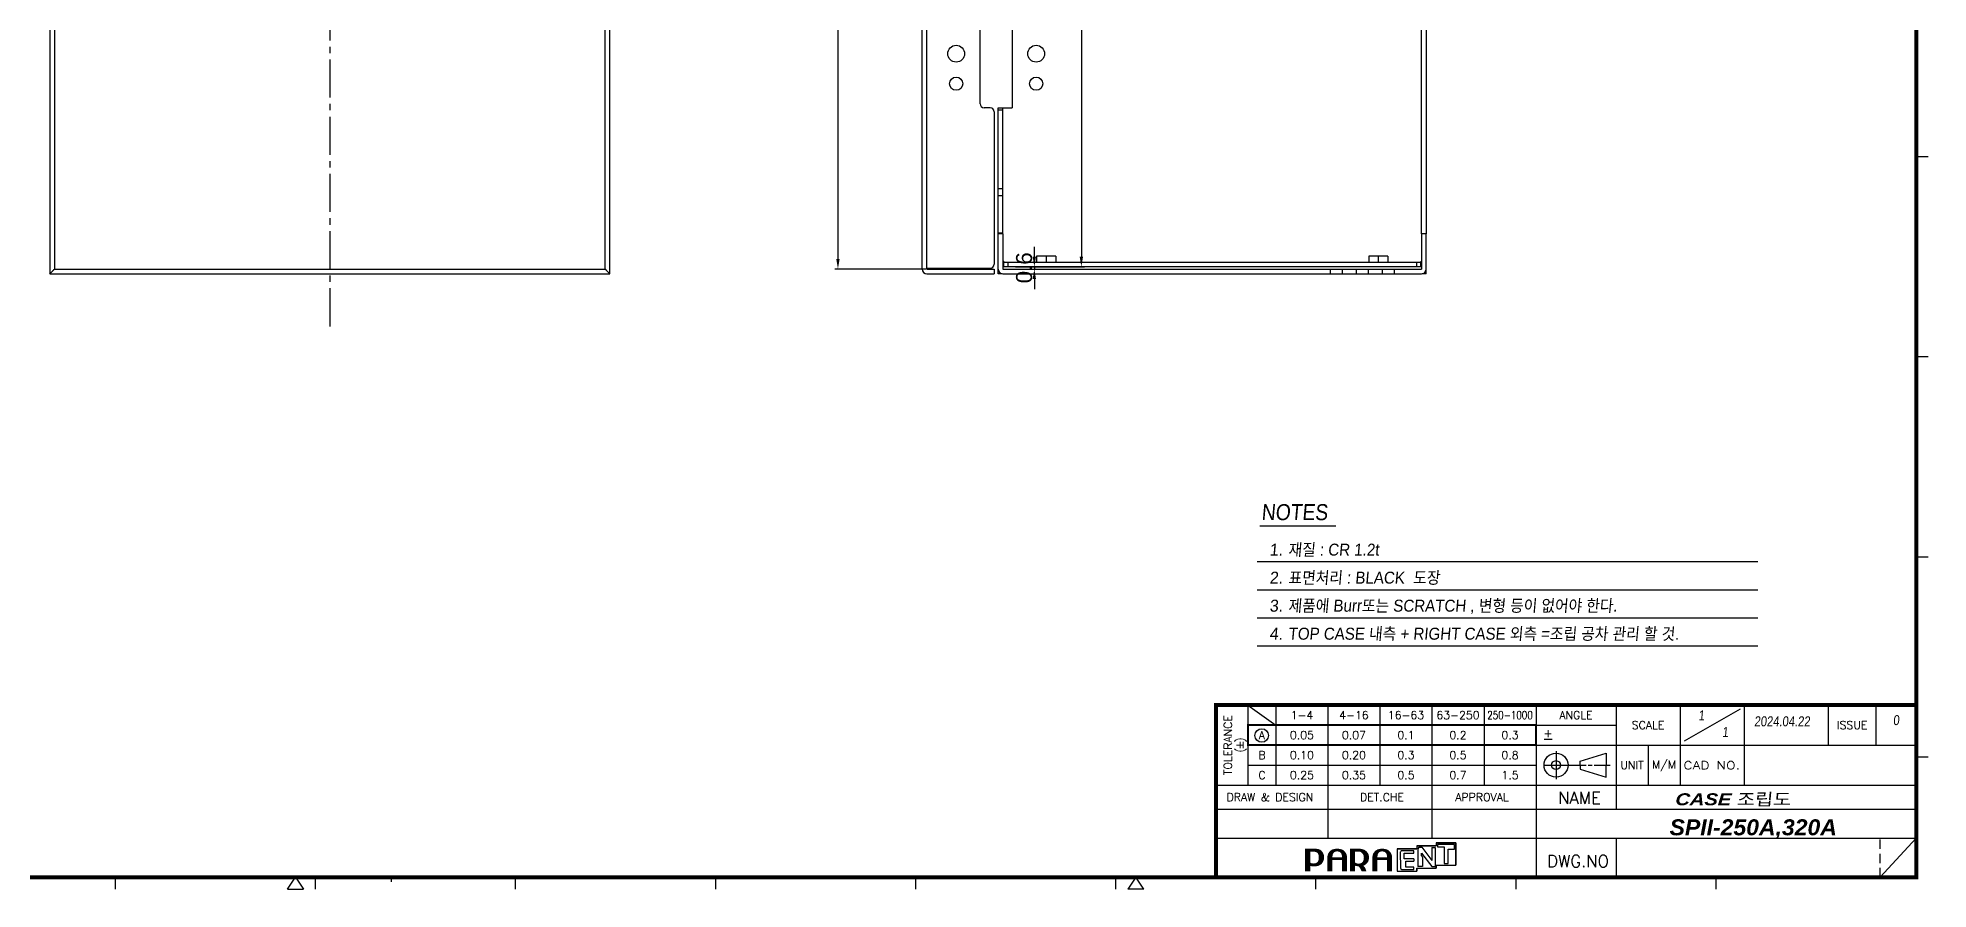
# Model space of a CAD drawing. Extents: x -425 to 6552, y -3049 to 3105.
# Drawn here: x 82.9 to 555.3, y -2563.6 to -2350.9 of the extents above; entities that cross this region are included whole.
import ezdxf
from ezdxf.enums import TextEntityAlignment as Align

# ---------------------------------------------------------------- set-up
doc = ezdxf.new("R2010")
doc.units = 0
doc.header["$PDMODE"] = 3
doc.header["$PDSIZE"] = 1.5
for name, pattern in [('CENTER', [17.8, 10.75, -2.35, 2.35, -2.35]), ('CENTER2', [28.575, 19.05, -3.175, 3.175, -3.175]), ('HIDDEN', [3.525, 2.35, -1.175])]:
    doc.linetypes.add(name, pattern=pattern)
doc.layers.get('0').update_dxf_attribs({"linetype": 'CONTINUOUS'})
doc.layers.get('DEFPOINTS').update_dxf_attribs({"linetype": 'CONTINUOUS'})
for name, color, linetype in [('2', 2, 'CONTINUOUS'), ('3', 112, 'CENTER'), ('DIM', 1, 'CONTINUOUS')]:
    doc.layers.add(name, color=color, linetype=linetype)
doc.styles.add('A', font='GOTHIC.TTF')
doc.styles.add('HANGUL1', font='arial.ttf', dxfattribs={"width": 0.8, "oblique": 5, "height": 2.5})
doc.styles.add('N', font='arialbi.ttf', dxfattribs={"width": 0.8, "oblique": 5})
doc.styles.add('OMI-1', font='arial.ttf', dxfattribs={"oblique": 1})
doc.styles.add('SIM', font='simplex')
doc.dimstyles.new('1', dxfattribs={"dimtxt": 4, "dimasz": 2.5, "dimexe": 0.8, "dimexo": 0.3, "dimgap": 0.5, "dimtad": 1, "dimtoh": 1, "dimdec": 1, "dimzin": 0, "dimtxsty": 'OMI-1', "dimcen": 0, "dimclrd": 256, "dimclre": 256, "dimclrt": 256, "dimazin": 3, "dimtfac": 0.8, "dimtdec": 1, "dimtix": 1, "dimtmove": 0, "dimatfit": 3, "dimtolj": 1, "dimtzin": 0})

# ---------------------------------------------------------------- blocks, each defined once
blk = doc.blocks.new('*D8432')
at = {"layer": 'DEFPOINTS', "color": 0}
for p in [(305.07, -2146.09), (282.84, -2408.69), (305.07, -2408.69)]:
    blk.add_point(p, dxfattribs=at)
at = {"layer": 'DIM'}
for p, q in [((304.77, -2146.09), (282.04, -2146.09)), ((282.84, -2148.59), (282.84, -2406.19)), ((304.77, -2408.69), (282.04, -2408.69))]:
    blk.add_line(p, q, dxfattribs=at)
for points in [[(283.26, -2148.59), (282.43, -2148.59), (282.84, -2146.09)], [(282.43, -2406.19), (283.26, -2406.19), (282.84, -2408.69)]]:
    blk.add_solid(points, dxfattribs=at)
at = {"layer": 'DIM', "insert": (280.12, -2277.39), "char_height": 4, "attachment_point": 5, "rotation": 90, "style": 'OMI-1'}
blk.add_mtext('\\A1;\\A1;{\\f굴림|b0|i0|c129|p2;내측} 262.8 +0.2/-0', dxfattribs=at)
blk = doc.blocks.new('*D8433')
at = {"layer": 'DEFPOINTS', "color": 0}
for p in [(330.67, -2146.64), (327.33, -2408.14), (343.67, -2408.14)]:
    blk.add_point(p, dxfattribs=at)
at = {"layer": 'DIM'}
for p, q in [((330.97, -2146.64), (344.47, -2146.64)), ((343.67, -2149.14), (343.67, -2405.64)), ((327.63, -2408.14), (344.47, -2408.14))]:
    blk.add_line(p, q, dxfattribs=at)
for points in [[(344.08, -2149.14), (343.25, -2149.14), (343.67, -2146.64)], [(343.25, -2405.64), (344.08, -2405.64), (343.67, -2408.14)]]:
    blk.add_solid(points, dxfattribs=at)
at = {"layer": 'DIM', "insert": (340.94, -2277.39), "char_height": 4, "attachment_point": 5, "rotation": 90, "style": 'OMI-1'}
blk.add_mtext('\\A1;\\A1;{\\f굴림|b0|i0|c129|p2;OP 조립 외측} 261.8 +0/-0.2261.5', dxfattribs=at)
blk = doc.blocks.new('*D8434')
at = {"layer": 'DEFPOINTS', "color": 0}
for p in [(326.89, -2408.14), (326.89, -2408.69), (331.92, -2408.69)]:
    blk.add_point(p, dxfattribs=at)
at = {"layer": 'DIM'}
for p, q in [((331.92, -2405.64), (331.92, -2403.14)), ((327.19, -2408.14), (332.72, -2408.14)), ((327.19, -2408.69), (332.72, -2408.69)), ((331.92, -2408.14), (331.92, -2408.69)), ((331.92, -2411.19), (331.92, -2413.69))]:
    blk.add_line(p, q, dxfattribs=at)
for points in [[(331.5, -2405.64), (332.33, -2405.64), (331.92, -2408.14)], [(332.33, -2411.19), (331.5, -2411.19), (331.92, -2408.69)]]:
    blk.add_solid(points, dxfattribs=at)
at = {"layer": 'DIM', "insert": (329.37, -2408.42), "char_height": 4, "attachment_point": 5, "rotation": 90, "style": 'OMI-1'}
blk.add_mtext('\\A1;0.6', dxfattribs=at)

msp = doc.modelspace()

# ---------------------------------------------------------------- hatches: boundary and pattern name
h = msp.add_hatch(color=256)
edge = h.paths.add_edge_path()
edge.add_spline(control_points=[(402.72, -2556.83), (402.51, -2557.07), (402.2, -2557.23), (401.72, -2557.23), (401.6, -2557.23), (401.44, -2557.22), (401.23, -2557.17), (401.03, -2557.13), (400.92, -2557.02), (400.87, -2556.97), (400.87, -2556.89), (400.87, -2554.44), (400.87, -2554.29), (401, -2554.29), (401.77, -2554.29), (401.77, -2554.29), (402.21, -2554.29), (402.51, -2554.42), (402.72, -2554.66), (402.94, -2554.91), (403.01, -2555.33), (403.01, -2555.7), (403.01, -2556.08), (402.94, -2556.59), (402.72, -2556.83)], knot_values=[0, 0, 0, 0, 1, 1, 1, 2, 2, 2, 3, 3, 3, 4, 4, 4, 5, 5, 5, 6, 6, 6, 7, 7, 7, 8, 8, 8, 8], degree=3, periodic=0)
edge = h.paths.add_edge_path(flags=16)
edge.add_spline(control_points=[(401.81, -2553.53), (401.81, -2553.53), (399.74, -2553.53), (399.74, -2553.53), (399.74, -2553.53), (399.54, -2553.53), (399.54, -2553.53), (399.54, -2553.53), (399.54, -2559.18), (399.54, -2559.18), (399.54, -2559.18), (400.87, -2559.18), (400.87, -2559.18), (400.87, -2559.18), (400.87, -2558), (400.87, -2557.82), (401, -2557.86), (401.17, -2557.95), (401.77, -2557.97), (402.41, -2557.99), (403.33, -2557.78), (403.74, -2557.29), (404.14, -2556.8), (404.34, -2556.27), (404.34, -2555.71), (404.34, -2555.05), (404.11, -2554.49), (403.67, -2554.04), (403.22, -2553.6), (402.6, -2553.53), (401.81, -2553.53)], knot_values=[0, 0, 0, 0, 1, 1, 1, 2, 2, 2, 3, 3, 3, 4, 4, 4, 5, 5, 5, 6, 6, 6, 7, 7, 7, 8, 8, 8, 9, 9, 9, 10, 10, 10, 10], degree=3, periodic=0)
h = msp.add_hatch(color=256)
edge = h.paths.add_edge_path()
edge.add_spline(control_points=[(408.81, -2555.67), (408.66, -2555.67), (406.41, -2555.67), (406.4, -2555.67), (406.4, -2555.67), (406.4, -2555.65), (406.4, -2555.65), (406.4, -2555.34), (406.49, -2554.8), (406.68, -2554.59), (406.85, -2554.39), (407.17, -2554.21), (407.59, -2554.21), (408, -2554.21), (408.29, -2554.34), (408.49, -2554.55), (408.7, -2554.75), (408.81, -2555.34), (408.81, -2555.65), (408.81, -2555.65), (408.81, -2555.67), (408.81, -2555.67)], knot_values=[0, 0, 0, 0, 1, 1, 1, 2, 2, 2, 3, 3, 3, 4, 4, 4, 5, 5, 5, 6, 6, 6, 7, 7, 7, 7], degree=3, periodic=0)
edge = h.paths.add_edge_path(flags=16)
edge.add_spline(control_points=[(407.58, -2553.53), (406.69, -2553.53), (406.12, -2553.76), (405.73, -2554.22), (405.35, -2554.66), (405.16, -2555.04), (405.16, -2555.57), (405.16, -2555.57), (405.16, -2559.18), (405.16, -2559.18), (405.16, -2559.18), (406.4, -2559.18), (406.4, -2559.18), (406.4, -2559.18), (406.4, -2557.49), (406.4, -2556.39), (406.41, -2556.39), (408.66, -2556.39), (408.81, -2556.39), (408.81, -2556.54), (408.81, -2559.18), (408.81, -2559.18), (408.81, -2559.18), (410.04, -2559.18), (410.04, -2559.18), (410.04, -2559.18), (410.04, -2555.57), (410.04, -2555.57), (410.04, -2555.04), (409.85, -2554.66), (409.48, -2554.22), (409.09, -2553.76), (408.48, -2553.53), (407.58, -2553.53)], knot_values=[0, 0, 0, 0, 1, 1, 1, 2, 2, 2, 3, 3, 3, 4, 4, 4, 5, 5, 5, 6, 6, 6, 7, 7, 7, 8, 8, 8, 9, 9, 9, 10, 10, 10, 11, 11, 11, 11], degree=3, periodic=0)
h = msp.add_hatch(color=256)
edge = h.paths.add_edge_path()
edge.add_spline(control_points=[(413.92, -2556.89), (413.66, -2557.13), (413.34, -2557.25), (412.9, -2557.25), (412.78, -2557.25), (412.63, -2557.23), (412.48, -2557.18), (412.34, -2557.13), (412.07, -2556.99), (412.04, -2556.95), (412.04, -2556.87), (412.04, -2554.4), (412.04, -2554.25), (412.17, -2554.25), (413.02, -2554.25), (413.02, -2554.25), (413.41, -2554.25), (413.65, -2554.46), (413.89, -2554.71), (414.14, -2554.97), (414.26, -2555.38), (414.26, -2555.73), (414.26, -2556.11), (414.17, -2556.65), (413.92, -2556.89)], knot_values=[0, 0, 0, 0, 1, 1, 1, 2, 2, 2, 3, 3, 3, 4, 4, 4, 5, 5, 5, 6, 6, 6, 7, 7, 7, 8, 8, 8, 8], degree=3, periodic=0)
edge = h.paths.add_edge_path(flags=16)
edge.add_spline(control_points=[(413.06, -2553.53), (413.06, -2553.53), (410.99, -2553.53), (410.99, -2553.53), (410.99, -2553.53), (410.79, -2553.53), (410.79, -2553.53), (410.79, -2553.53), (410.79, -2559.18), (410.79, -2559.18), (410.79, -2559.18), (412.04, -2559.18), (412.04, -2559.18), (412.04, -2559.18), (412.04, -2557.96), (412.04, -2557.77), (412.18, -2557.82), (412.31, -2557.85), (412.43, -2557.87), (412.43, -2557.87), (412.82, -2557.92), (412.92, -2557.94), (413.12, -2558.08), (413.29, -2558.36), (413.41, -2558.55), (413.54, -2558.75), (413.7, -2559.18), (413.7, -2559.18), (413.7, -2559.18), (414.89, -2559.18), (414.89, -2559.18), (414.89, -2559.18), (414.73, -2558.52), (414.56, -2558.26), (414.46, -2558.1), (414.32, -2557.95), (414.14, -2557.79), (414.51, -2557.63), (414.86, -2557.41), (415.1, -2557.12), (415.42, -2556.73), (415.55, -2556.27), (415.55, -2555.74), (415.55, -2555.03), (415.35, -2554.61), (414.89, -2554.18), (414.44, -2553.75), (413.82, -2553.53), (413.06, -2553.53)], knot_values=[0, 0, 0, 0, 1, 1, 1, 2, 2, 2, 3, 3, 3, 4, 4, 4, 5, 5, 5, 6, 6, 6, 7, 7, 7, 8, 8, 8, 9, 9, 9, 10, 10, 10, 11, 11, 11, 12, 12, 12, 13, 13, 13, 14, 14, 14, 15, 15, 15, 16, 16, 16, 16], degree=3, periodic=0)
h = msp.add_hatch(color=256)
edge = h.paths.add_edge_path()
edge.add_spline(control_points=[(420.06, -2555.67), (419.91, -2555.67), (417.66, -2555.67), (417.65, -2555.67), (417.65, -2555.67), (417.65, -2555.65), (417.65, -2555.65), (417.65, -2555.34), (417.74, -2554.8), (417.93, -2554.59), (418.1, -2554.39), (418.42, -2554.21), (418.84, -2554.21), (419.25, -2554.21), (419.54, -2554.34), (419.74, -2554.55), (419.95, -2554.75), (420.06, -2555.34), (420.06, -2555.65), (420.06, -2555.65), (420.06, -2555.67), (420.06, -2555.67)], knot_values=[0, 0, 0, 0, 1, 1, 1, 2, 2, 2, 3, 3, 3, 4, 4, 4, 5, 5, 5, 6, 6, 6, 7, 7, 7, 7], degree=3, periodic=0)
edge = h.paths.add_edge_path(flags=16)
edge.add_spline(control_points=[(418.83, -2553.53), (417.94, -2553.53), (417.37, -2553.76), (416.98, -2554.22), (416.6, -2554.66), (416.41, -2555.04), (416.41, -2555.57), (416.41, -2555.57), (416.41, -2559.18), (416.41, -2559.18), (416.41, -2559.18), (417.65, -2559.18), (417.65, -2559.18), (417.65, -2559.18), (417.65, -2557.49), (417.65, -2556.39), (417.66, -2556.39), (419.91, -2556.39), (420.06, -2556.39), (420.06, -2556.54), (420.06, -2559.18), (420.06, -2559.18), (420.06, -2559.18), (421.29, -2559.18), (421.29, -2559.18), (421.29, -2559.18), (421.29, -2555.57), (421.29, -2555.57), (421.29, -2555.04), (421.1, -2554.66), (420.73, -2554.22), (420.34, -2553.76), (419.73, -2553.53), (418.83, -2553.53)], knot_values=[0, 0, 0, 0, 1, 1, 1, 2, 2, 2, 3, 3, 3, 4, 4, 4, 5, 5, 5, 6, 6, 6, 7, 7, 7, 8, 8, 8, 9, 9, 9, 10, 10, 10, 11, 11, 11, 11], degree=3, periodic=0)

# ---------------------------------------------------------------- linework, layer by layer
at = {"color": 7, "linetype": 'CONTINUOUS'}
for p, q in [((85.86, -2144.89), (85.86, -2409.89)), ((87.06, -2146.09), (87.06, -2408.69)), ((224.66, -2408.69), (224.66, -2146.09)), ((225.86, -2409.89), (225.86, -2144.89)), ((303.87, -2408.69), (303.87, -2146.09)), ((305.07, -2408.69), (305.07, -2178.98)), ((428.67, -2399.89), (428.67, -2189.69)), ((429.87, -2190.24), (429.87, -2399.89)), ((318.37, -2367.39), (318.37, -2342.39)), ((326.37, -2341.39), (326.37, -2368.39)), ((320.87, -2368.39), (319.37, -2368.39)), ((321.87, -2369.39), (321.87, -2407.49)), ((322.87, -2399.89), (322.87, -2368.39)), ((322.87, -2368.39), (326.37, -2368.39)), ((322.87, -2368.89), (324.07, -2368.89)), ((324.07, -2399.89), (324.07, -2368.39)), ((322.87, -2388.53), (324.07, -2388.53)), ((322.87, -2390.33), (324.07, -2390.33)), ((322.87, -2399.64), (324.07, -2399.64)), ((324.07, -2399.89), (322.87, -2399.89)), ((322.87, -2409.89), (322.87, -2399.89)), ((324.07, -2399.89), (324.07, -2408.69)), ((429.87, -2399.89), (428.67, -2399.89)), ((428.67, -2399.89), (428.67, -2408.69)), ((429.87, -2409.89), (429.87, -2399.89)), ((85.86, -2409.89), (87.06, -2408.69)), ((87.06, -2408.69), (224.66, -2408.69)), ((225.86, -2409.89), (224.66, -2408.69)), ((305.07, -2408.49), (320.87, -2408.49)), ((305.07, -2408.69), (321.87, -2408.69)), ((321.87, -2408.69), (321.87, -2409.89)), ((324.07, -2406.74), (324.27, -2406.74)), ((324.07, -2408.69), (428.67, -2408.69)), ((324.27, -2408.14), (324.27, -2406.74)), ((324.27, -2406.94), (428.47, -2406.94)), ((428.47, -2408.14), (324.27, -2408.14)), ((325.27, -2406.94), (325.27, -2408.14)), ((405.87, -2408.69), (405.87, -2409.89)), ((408.87, -2408.69), (408.87, -2409.89)), ((412.37, -2408.69), (412.37, -2409.89)), ((415.37, -2408.69), (415.37, -2409.89)), ((418.87, -2408.69), (418.87, -2409.89)), ((421.87, -2408.69), (421.87, -2409.89)), ((427.47, -2408.14), (427.47, -2406.94)), ((428.47, -2406.84), (428.67, -2406.84)), ((428.47, -2408.14), (428.47, -2406.84)), ((85.86, -2409.89), (86.01, -2409.74)), ((85.86, -2409.89), (225.86, -2409.89)), ((85.86, -2409.89), (85.86, -2409.89)), ((86.01, -2409.74), (86.08, -2409.68)), ((225.71, -2409.74), (225.64, -2409.68)), ((225.85, -2409.89), (225.71, -2409.74)), ((225.86, -2409.89), (225.85, -2409.89)), ((305.07, -2409.89), (321.87, -2409.89)), ((323.87, -2409.89), (322.87, -2409.89)), ((324.07, -2409.89), (428.67, -2409.89)), ((429.87, -2409.89), (428.87, -2409.89))]:
    msp.add_line(p, q, dxfattribs=at)
for p, q in [((555.29, -2380.65), (552.29, -2380.65)), ((555.29, -2430.65), (552.29, -2430.65)), ((387.63, -2481.81), (512.71, -2481.81)), ((555.29, -2480.65), (552.29, -2480.65)), ((387.63, -2488.81), (512.71, -2488.81)), ((387.63, -2495.81), (512.71, -2495.81)), ((387.63, -2502.81), (512.71, -2502.81)), ((385.29, -2517.65), (392.29, -2522.65)), ((385.29, -2517.65), (385.29, -2537.65)), ((392.29, -2517.65), (392.29, -2537.65)), ((405.29, -2517.65), (405.29, -2537.65)), ((418.29, -2517.65), (418.29, -2537.65)), ((431.29, -2517.65), (431.29, -2550.91)), ((444.29, -2517.65), (444.29, -2537.65)), ((457.29, -2517.65), (457.29, -2560.65)), ((477.29, -2517.65), (477.29, -2543.65)), ((493.29, -2517.65), (493.29, -2537.65)), ((509.29, -2517.65), (509.29, -2537.65)), ((530.29, -2517.65), (530.29, -2527.65)), ((542.29, -2527.65), (542.29, -2517.65)), ((385.29, -2522.65), (477.29, -2522.65)), ((508.29, -2518.65), (494.29, -2526.65)), ((459.29, -2526.15), (461.29, -2526.15)), ((385.29, -2527.65), (552.29, -2527.65)), ((462.29, -2529.15), (462.29, -2536.15)), ((468.29, -2531.65), (474.79, -2529.65)), ((468.29, -2532.65), (468.29, -2531.65)), ((474.79, -2529.65), (474.79, -2532.65)), ((485.29, -2527.65), (485.29, -2537.65)), ((555.29, -2530.65), (552.29, -2530.65)), ((385.29, -2532.65), (457.29, -2532.65)), ((459.29, -2532.65), (469.79, -2532.65)), ((468.29, -2532.65), (468.29, -2533.65)), ((468.29, -2533.65), (474.79, -2535.65)), ((470.29, -2532.65), (471.29, -2532.65)), ((471.79, -2532.65), (475.79, -2532.65)), ((474.79, -2535.65), (474.79, -2532.65)), ((377.29, -2537.65), (552.29, -2537.65)), ((405.29, -2537.65), (405.29, -2550.91)), ((377.29, -2543.65), (457.29, -2543.65)), ((457.29, -2543.65), (552.29, -2543.65)), ((377.29, -2550.91), (552.29, -2550.91)), ((477.29, -2550.91), (477.29, -2560.65)), ((543.29, -2560.65), (552.29, -2550.91)), ((427.5, -2553.56), (422.62, -2553.56)), ((422.62, -2553.56), (422.62, -2559.18)), ((423.38, -2554.43), (423.39, -2558.31)), ((426.73, -2554.03), (423.78, -2554.03)), ((424.33, -2556.08), (424.33, -2554.62)), ((424.33, -2554.62), (426.73, -2554.62)), ((426.73, -2554.62), (426.73, -2554.03)), ((432.37, -2552.81), (427.5, -2552.81)), ((427.5, -2552.81), (427.5, -2553.56)), ((427.78, -2553.58), (427.78, -2557.99)), ((428.18, -2553.18), (428.76, -2553.18)), ((428.64, -2554.67), (431.23, -2558)), ((428.64, -2555.28), (428.64, -2554.67)), ((428.64, -2555.28), (428.95, -2555.66)), ((428.76, -2553.18), (431.25, -2556.49)), ((428.95, -2555.66), (428.95, -2557.99)), ((431.24, -2553.26), (432.09, -2553.26)), ((431.24, -2553.26), (431.25, -2556.49)), ((432.09, -2553.26), (432.09, -2557.99)), ((437.25, -2552.06), (432.37, -2552.06)), ((432.37, -2552.06), (432.37, -2552.81)), ((436.95, -2552.48), (432.67, -2552.48)), ((432.67, -2552.48), (432.67, -2553.07)), ((432.67, -2553.07), (434.31, -2553.08)), ((434.31, -2553.08), (434.31, -2557.26)), ((435.3, -2557.26), (435.31, -2553.63)), ((435.31, -2553.63), (436.95, -2553.63)), ((436.95, -2553.63), (436.95, -2552.48)), ((437.25, -2557.68), (437.25, -2552.06)), ((422.62, -2559.18), (427.5, -2559.18)), ((423.79, -2558.71), (426.73, -2558.71)), ((426.73, -2556.08), (424.33, -2556.08)), ((424.73, -2558.12), (424.73, -2556.67)), ((424.73, -2556.67), (426.73, -2556.67)), ((426.73, -2558.12), (424.73, -2558.12)), ((426.73, -2556.08), (426.73, -2556.67)), ((426.73, -2558.71), (426.73, -2558.12)), ((427.5, -2559.18), (427.5, -2558.43)), ((427.5, -2558.43), (432.37, -2558.43)), ((428.95, -2557.99), (427.78, -2557.99)), ((431.23, -2558), (432.09, -2557.99)), ((432.37, -2558.43), (432.37, -2557.68)), ((432.37, -2557.68), (437.25, -2557.68)), ((434.31, -2557.26), (435.3, -2557.26)), ((102.29, -2563.65), (102.29, -2560.65)), ((145.29, -2563.65), (147.29, -2560.65)), ((145.29, -2563.65), (149.29, -2563.65)), ((147.29, -2560.65), (149.29, -2563.65)), ((152.29, -2563.65), (152.29, -2560.65)), ((202.29, -2563.65), (202.29, -2560.65)), ((252.29, -2563.65), (252.29, -2560.65)), ((302.29, -2563.65), (302.29, -2560.65)), ((352.29, -2563.65), (352.29, -2560.65)), ((357.29, -2560.65), (355.29, -2563.65)), ((359.29, -2563.65), (355.29, -2563.65)), ((359.29, -2563.65), (357.29, -2560.65)), ((402.29, -2563.65), (402.29, -2560.65)), ((452.29, -2563.65), (452.29, -2560.65)), ((502.29, -2563.65), (502.29, -2560.65))]:
    msp.add_line(p, q)
at = {"color": 4, "linetype": 'CONTINUOUS'}
for p, q in [((337.27, -2405.49), (332.47, -2405.49)), ((332.47, -2405.49), (332.47, -2406.94)), ((334.87, -2405.49), (334.87, -2406.94)), ((337.27, -2405.49), (337.27, -2406.94)), ((420.27, -2405.49), (415.47, -2405.49)), ((415.47, -2405.49), (415.47, -2406.94)), ((417.87, -2405.49), (417.87, -2406.94)), ((420.27, -2405.49), (420.27, -2406.94))]:
    msp.add_line(p, q, dxfattribs=at)
at = {"linetype": 'HIDDEN'}
msp.add_line((543.29, -2560.65), (543.29, -2550.91), dxfattribs=at)
at = {"color": 3}
for p, q in [((422.62, -2553.56), (422.62, -2559.18)), ((422.62, -2553.56), (427.5, -2553.56)), ((427.5, -2552.81), (427.5, -2553.56)), ((427.5, -2552.81), (432.37, -2552.81)), ((432.37, -2552.06), (432.37, -2552.81)), ((432.37, -2552.06), (437.25, -2552.06)), ((437.25, -2552.06), (437.25, -2557.68)), ((422.62, -2559.18), (427.5, -2559.18)), ((427.5, -2558.43), (427.5, -2559.18)), ((427.5, -2558.43), (432.37, -2558.43)), ((432.37, -2557.68), (432.37, -2558.43)), ((432.37, -2557.68), (437.25, -2557.68))]:
    msp.add_line(p, q, dxfattribs=at)
at = {"const_width": 1}
msp.add_lwpolyline([(552.29, -2010.65), (-247.71, -2010.65), (-247.71, -2560.65), (552.29, -2560.65)], close=True, dxfattribs=at)
at = {"color": 7, "linetype": 'CONTINUOUS'}
for points in [[(86.67, -2409.09), (86.79, -2408.96), (86.92, -2408.83), (87.06, -2408.69)], [(225.05, -2409.09), (224.93, -2408.96), (224.8, -2408.83), (224.66, -2408.69)]]:
    msp.add_lwpolyline(points, dxfattribs=at)
for points, const_width in [([(377.29, -2560.65), (377.29, -2517.65), (552.29, -2517.65)], 1), ([(385.29, -2522.65), (457.29, -2522.65), (457.29, -2527.65), (385.29, -2527.65), (385.29, -2522.65)], 0.5)]:
    msp.add_lwpolyline(points, dxfattribs=dict(const_width=const_width))
for centre, radius in [((312.37, -2354.89), 2.1), ((332.37, -2354.89), 2.1), ((312.37, -2362.39), 1.65), ((332.37, -2362.39), 1.65)]:
    msp.add_circle(centre, radius, dxfattribs=at)
for centre, radius in [((388.75, -2525.24), 1.69), ((462.29, -2532.65), 3), ((462.29, -2532.65), 1.12)]:
    msp.add_circle(centre, radius)
for centre, radius, start, end in [((319.37, -2367.39), 1, 180, 270), ((320.87, -2369.39), 1, 0, 90), ((305.07, -2408.69), 1.2, 180, 270), ((320.87, -2407.49), 1, 270, 0), ((324.07, -2408.69), 1.2, 180, 270), ((428.67, -2408.69), 1.2, 270, 0)]:
    msp.add_arc(centre, radius, start, end, dxfattribs=at)
for centre, start, end in [((423.78, -2554.43), 89.9532, 180.0946), ((428.18, -2553.58), 90.2374, 180), ((423.79, -2558.31), 180.0946, 270.0249)]:
    msp.add_arc(centre, 0.4, start, end)
at = {"layer": '2'}
msp.add_lwpolyline([(388.23, -2472.89), (407.23, -2472.89)], dxfattribs=at)
at = {"layer": '3', "linetype": 'CENTER2', "ltscale": 0.5}
msp.add_line((155.92, -2423.01), (155.92, -2134.09), dxfattribs=at)
at = {"layer": '3', "linetype": 'CENTER', "ltscale": 0.5}
msp.add_line((171.15, -2560.65), (171.15, -2561.83), dxfattribs=at)

# ---------------------------------------------------------------- texts
at = {"oblique": 5}
for s, height, style, width, p in [('NOTES', 4, 'A', 0.9, (388.63, -2471.44)), ('재질 : CR 1.2t', 3, 'HANGUL1', 0.9, (395.35, -2480.31)), ('표면처리 : BLACK  도장', 3, 'HANGUL1', 0.9, (395.35, -2487.31)), ('제품에 Burr또는 SCRATCH , 변형 등이 없어야 한다.', 3, 'HANGUL1', 0.9, (395.35, -2494.31)), ('1', 2.5, 'OMI-1', 0.8, (497.85, -2521.46)), ('1', 2.5, 'OMI-1', 0.8, (503.8, -2525.63)), (' CASE 조립도', 3, 'N', 1.2, (490.63, -2542.68))]:
    msp.add_text(s, height=height, dxfattribs=dict(at, style=style, width=width)).set_placement(p)
at = {"style": 'A', "oblique": 5}
for s, p in [('1.', (390.66, -2480.31)), ('2.', (390.66, -2487.31)), ('3.', (390.66, -2494.31)), ('4.', (390.66, -2501.31))]:
    msp.add_text(s, height=3, dxfattribs=at).set_placement(p)
at = {"color": 1, "style": 'HANGUL1', "oblique": 5, "width": 0.9}
msp.add_text('TOP CASE 내측 + RIGHT CASE 외측 =조립 공차 관리 할 것.', height=3, dxfattribs=at).set_placement((395.35, -2501.31))
at = {"style": 'SIM'}
for s, p in [('TOLERANCE', (381.29, -2527.65)), ('( )', (384.29, -2527.65)), ('-', (384.93, -2527.62))]:
    msp.add_text(s, height=2, rotation=90, dxfattribs=at).set_placement(p, align=Align.CENTER)
for s, height, p in [('1-4', 2, (398.79, -2520.15)), ('4-16', 2, (411.79, -2520.15)), ('16-63', 2, (424.79, -2520.15)), ('63-250', 2, (437.79, -2520.15)), ('ANGLE', 2, (467.29, -2520.15)), ('SCALE', 2, (485.29, -2522.65)), ('ISSUE', 2, (536.29, -2522.65)), ('A', 2, (388.79, -2525.15)), ('0.05', 2, (398.79, -2525.15)), ('0.07', 2, (411.79, -2525.15)), ('0.1', 2, (424.79, -2525.15)), ('0.2', 2, (437.79, -2525.15)), ('0.3', 2, (450.79, -2525.15)), ('B', 2, (388.79, -2530.15)), ('0.10', 2, (398.79, -2530.15)), ('0.20', 2, (411.79, -2530.15)), ('0.3', 2, (424.79, -2530.15)), ('0.5', 2, (437.79, -2530.15)), ('0.8', 2, (450.79, -2530.15)), ('UNIT', 2, (481.29, -2532.65)), ('M/M', 2, (489.29, -2532.65)), ('C', 2, (388.79, -2535.15)), ('0.25', 2, (398.79, -2535.15)), ('0.35', 2, (411.79, -2535.15)), ('0.5', 2, (424.79, -2535.15)), ('0.7', 2, (437.79, -2535.15)), ('1.5', 2, (450.79, -2535.15)), ('DRAW & DESIGN', 2, (390.79, -2540.65)), ('DET.CHE', 2, (418.79, -2540.65)), ('APPROVAL', 2, (443.79, -2540.65)), ('NAME', 3, (468.14, -2540.8)), ('DWG.NO', 3, (467.79, -2556.65))]:
    msp.add_text(s, height=height, dxfattribs=at).set_placement(p, align=Align.MIDDLE)
at = {"style": 'SIM', "width": 0.8}
msp.add_text('250-1000', height=2, dxfattribs=at).set_placement((450.79, -2520.15), align=Align.MIDDLE)
at = {"style": 'OMI-1', "oblique": 5, "width": 0.8}
for s, p in [('2024.04.22', (518.8, -2522.95)), ('0', (547.29, -2522.65))]:
    msp.add_text(s, height=2.5, dxfattribs=at).set_placement(p, align=Align.CENTER)
at = {"style": 'SIM'}
msp.add_text('+', height=2, rotation=90, dxfattribs=at).set_placement((383.19, -2527.62), align=Align.MIDDLE)
msp.add_text('+', height=2, dxfattribs=at).set_placement((460.29, -2525.65), align=Align.CENTER)
for s, height, style, width, p, p2 in [('CAD NO.', 2, 'SIM', 1.148815, (494.13, -2533.69), (508.25, -2533.69)), ('SPII-250A,320A', 4, 'N', 1.027123, (490.67, -2550.18), (532.47, -2550.18))]:
    msp.add_text(s, height=height, dxfattribs=dict(style=style, width=width)).set_placement(p, p2, align=Align.FIT)

# ---------------------------------------------------------------- dimensions: what is measured, and where the dimension line sits
at = {"layer": 'DIM'}
for base, p1, p2, text, picture, middle in [((282.84, -2408.69), (305.07, -2146.09), (305.07, -2408.69), '\\A1;{\\f굴림|b0|i0|c129|p2;내측} 262.8 +0.2/-0', '*D8432', (280.12, -2277.39)), ((343.67, -2408.14), (330.67, -2146.64), (327.33, -2408.14), '\\A1;{\\f굴림|b0|i0|c129|p2;OP 조립 외측} 261.8 +0/-0.2<>', '*D8433', (340.94, -2277.39))]:
    dim = msp.add_linear_dim(base=base, p1=p1, p2=p2, angle=90, text=text, dimstyle='1', override={"dimtxsty": 'OMI-1'}, dxfattribs=at)
    dim.commit()
    dim.dimension.update_dxf_attribs({"geometry": picture, "text_midpoint": middle})
dim = msp.add_linear_dim(base=(331.91692416, -2408.69434548), p1=(326.89426442, -2408.14434548), p2=(326.89426442, -2408.69434548), angle=90, dimstyle='1', dxfattribs=at)
dim.commit()
dim.dimension.update_dxf_attribs({"geometry": '*D8434', "text_midpoint": (329.37463221, -2408.41934548)})

doc.saveas('drawing.dxf')
